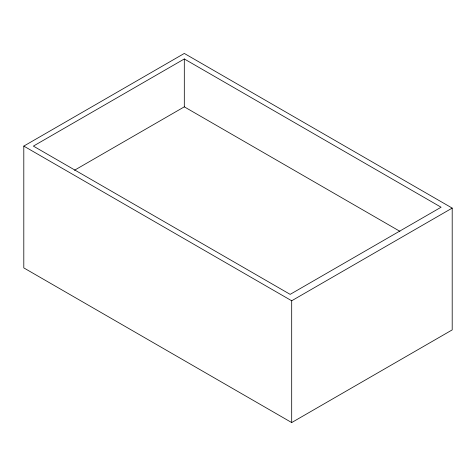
<?xml version="1.0" encoding="UTF-8"?>
<svg xmlns="http://www.w3.org/2000/svg" width="476" height="476" viewBox="0 0 476 476"><rect width="100%" height="100%" fill="white"/><g stroke="black" fill="none" stroke-linecap="round" stroke-linejoin="round"><path stroke-width="0.71" d="M23.8 146.102L184.307 53.437L452.2 208.101L452.2 329.898L291.693 422.563L23.8 267.899L23.8 146.102L291.693 300.772L452.2 208.101M184.307 58.964L33.374 146.102L290.164 294.364L441.097 207.221L184.307 58.964L184.307 106.844L399.911 231.318M74.476 170.253L184.307 106.844M291.693 300.772L291.693 422.563"/></g></svg>
